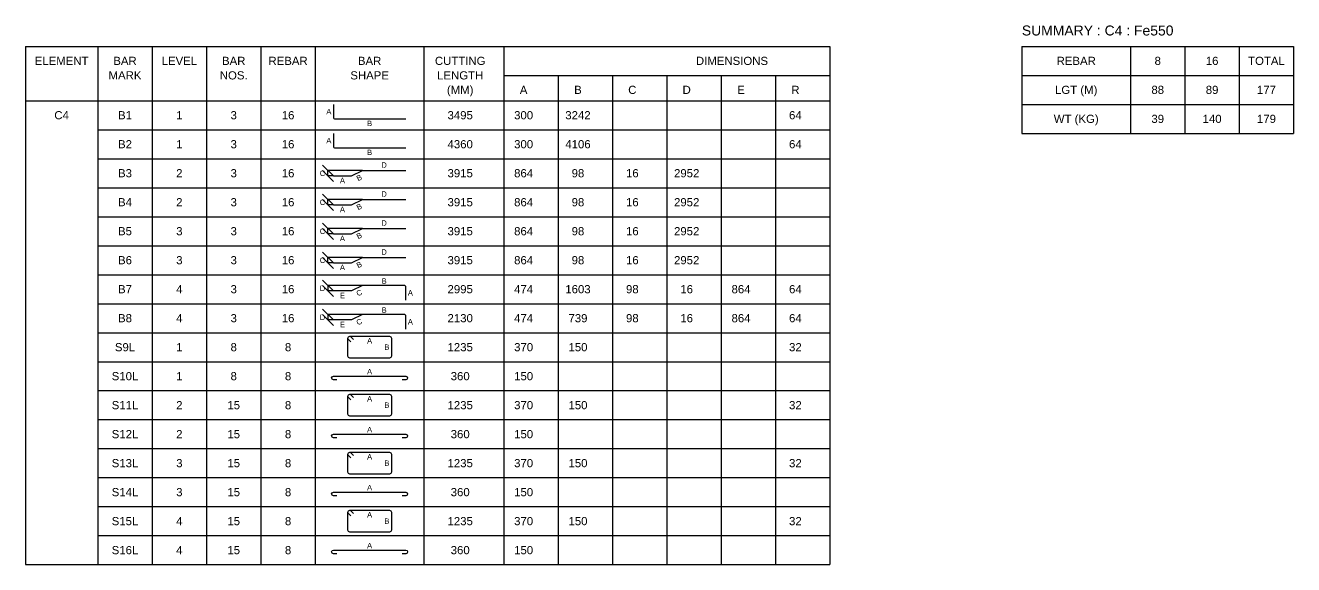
# Model space of a CAD drawing. Header units: inches. Extents: x -14050 to 64750, y -1525 to 593364.
# Drawn here: x 28250 to 63250, y 192904 to 207783 of the extents above; entities that cross this region are included whole.
import ezdxf
from ezdxf.enums import TextEntityAlignment as Align

# ---------------------------------------------------------------- set-up
doc = ezdxf.new("R2010")
doc.units = ezdxf.units.IN
doc.header["$MEASUREMENT"] = 0
for name, color, linetype in [('Dim', 31, 'Continuous'), ('Reinforcement', 130, 'Continuous'), ('Schedule Border', 60, 'Continuous'), ('Schedule Header', 4, 'Continuous'), ('Text', 31, 'Continuous')]:
    doc.layers.add(name, color=color, linetype=linetype)
doc.styles.add('SC-BBS1', font='SansSerif')
doc.styles.get("Standard").update_dxf_attribs({"font": 'txt.shx'})
doc.dimstyles.new('SCBBSDim', dxfattribs={"dimtxt": 225, "dimasz": 0.18, "dimexe": 0, "dimexo": 0, "dimgap": 0, "dimtad": 1, "dimtoh": 1, "dimdec": 0, "dimzin": 0, "dimdsep": 46, "dimtxsty": 'Standard', "dimtsz": 150, "dimcen": 0.09, "dimclrd": 8, "dimclre": 8, "dimclrt": 3, "dimadec": 0, "dimazin": 0, "dimtfac": 1, "dimtdec": 0, "dimtix": 1, "dimtofl": 0, "dimtmove": 0, "dimatfit": 3, "dimfxl": 1, "dimtolj": 1, "dimtzin": 0, "dimarcsym": 0})

# ---------------------------------------------------------------- blocks, each defined once
blk = doc.blocks.new('*D47')
at = {"color": 8, "linetype": 'ByBlock', "lineweight": -2}
for p, q in [((36750, 203629), (36450, 203929)), ((36450, 203779), (36750, 203479)), ((37550, 203779), (36600, 203779)), ((36600, 203629), (36600, 203779)), ((36750, 203629), (36600, 203629))]:
    blk.add_line(p, q, dxfattribs=at)
at = {"layer": 'DEFPOINTS', "color": 31}
for p in [(37550, 203779), (36600, 203629), (36750, 203629)]:
    blk.add_point(p, dxfattribs=at)
blk = doc.blocks.new('*D48')
at = {"color": 8, "linetype": 'ByBlock', "lineweight": -2}
for p, q in [((36750, 202829), (36450, 203129)), ((36450, 202979), (36750, 202679)), ((37550, 202979), (36600, 202979)), ((36600, 202829), (36600, 202979)), ((36750, 202829), (36600, 202829))]:
    blk.add_line(p, q, dxfattribs=at)
at = {"layer": 'DEFPOINTS', "color": 31}
for p in [(36600, 202829), (36750, 202829), (37550, 202979)]:
    blk.add_point(p, dxfattribs=at)
blk = doc.blocks.new('*D49')
at = {"color": 8, "linetype": 'ByBlock', "lineweight": -2}
for p, q in [((36750, 202029), (36450, 202329)), ((36450, 202179), (36750, 201879)), ((37550, 202179), (36600, 202179)), ((36600, 202029), (36600, 202179)), ((36750, 202029), (36600, 202029))]:
    blk.add_line(p, q, dxfattribs=at)
at = {"layer": 'DEFPOINTS', "color": 31}
for p in [(36600, 202029), (36750, 202029), (37550, 202179)]:
    blk.add_point(p, dxfattribs=at)
blk = doc.blocks.new('*D50')
at = {"color": 8, "linetype": 'ByBlock', "lineweight": -2}
for p, q in [((36750, 201229), (36450, 201529)), ((36450, 201379), (36750, 201079)), ((37550, 201379), (36600, 201379)), ((36600, 201229), (36600, 201379)), ((36750, 201229), (36600, 201229))]:
    blk.add_line(p, q, dxfattribs=at)
at = {"layer": 'DEFPOINTS', "color": 31}
for p in [(37550, 201379), (36600, 201229), (36750, 201229)]:
    blk.add_point(p, dxfattribs=at)
blk = doc.blocks.new('*D51')
at = {"color": 8, "linetype": 'ByBlock', "lineweight": -2}
for p, q in [((36750, 200454), (36450, 200754)), ((36450, 200604), (36750, 200304)), ((37550, 200604), (36600, 200604)), ((36600, 200604), (36600, 200454)), ((37250, 200454), (36600, 200454))]:
    blk.add_line(p, q, dxfattribs=at)
at = {"layer": 'DEFPOINTS', "color": 31}
for p in [(36600, 200604), (37550, 200604), (37250, 200454)]:
    blk.add_point(p, dxfattribs=at)
blk = doc.blocks.new('*D52')
at = {"color": 8, "linetype": 'ByBlock', "lineweight": -2}
for p, q in [((36750, 199654), (36450, 199954)), ((36450, 199804), (36750, 199504)), ((37550, 199804), (36600, 199804)), ((36600, 199804), (36600, 199654)), ((37250, 199654), (36600, 199654))]:
    blk.add_line(p, q, dxfattribs=at)
at = {"layer": 'DEFPOINTS', "color": 31}
for p in [(36600, 199804), (37250, 199654), (37550, 199804)]:
    blk.add_point(p, dxfattribs=at)

msp = doc.modelspace()

# ---------------------------------------------------------------- linework, layer by layer
at = {"layer": 'Reinforcement'}
for points in [[(36750, 205604), (36750, 205254, 0.5), (36800, 205204), (38750, 205204)], [(36750, 204804), (36750, 204454, 0.5), (36800, 204404), (38750, 204404)], [(38750, 200204), (38750, 200554, 0.5), (38700, 200604), (37550, 200604), (37250, 200454), (36750, 200454)], [(38750, 199404), (38750, 199754, 0.5), (38700, 199804), (37550, 199804), (37250, 199654), (36750, 199654)], [(37235.4, 199047.9), (37164.6, 199118.6, -0.1989124), (37150, 199154, -0.4142046), (37200, 199204, -0.1989044), (37235.4, 199189.4), (37306.1, 199118.6)], [(36850, 198004), (36750, 198004, -1), (36750, 198104), (38750, 198104, -1), (38750, 198004), (38650, 198004)], [(37235.4, 197447.9), (37164.6, 197518.6, -0.1989124), (37150, 197554, -0.4142046), (37200, 197604, -0.1989044), (37235.4, 197589.4), (37306.1, 197518.6)], [(36850, 196404), (36750, 196404, -1), (36750, 196504), (38750, 196504, -1), (38750, 196404), (38650, 196404)], [(37235.4, 195847.9), (37164.6, 195918.6, -0.1989124), (37150, 195954, -0.4142046), (37200, 196004, -0.1989044), (37235.4, 195989.4), (37306.1, 195918.6)], [(36850, 194804), (36750, 194804, -1), (36750, 194904), (38750, 194904, -1), (38750, 194804), (38650, 194804)], [(37235.4, 194247.9), (37164.6, 194318.6, -0.1989124), (37150, 194354, -0.4142046), (37200, 194404, -0.1989044), (37235.4, 194389.4), (37306.1, 194318.6)], [(36850, 193204), (36750, 193204, -1), (36750, 193304), (38750, 193304, -1), (38750, 193204), (38650, 193204)]]:
    msp.add_lwpolyline(points, format="xyb", dxfattribs=at)
for points in [[(36750, 203629), (37250, 203629), (37550, 203779), (38750, 203779)], [(36750, 202829), (37250, 202829), (37550, 202979), (38750, 202979)], [(36750, 202029), (37250, 202029), (37550, 202179), (38750, 202179)], [(36750, 201229), (37250, 201229), (37550, 201379), (38750, 201379)]]:
    msp.add_lwpolyline(points, dxfattribs=at)
for points in [[(37150, 199154, -0.4142046), (37200, 199204), (38300, 199204, -0.4142046), (38350, 199154), (38350, 198654, -0.4142046), (38300, 198604), (37200, 198604, -0.4142046), (37150, 198654)], [(37150, 197554, -0.4142046), (37200, 197604), (38300, 197604, -0.4142046), (38350, 197554), (38350, 197054, -0.4142046), (38300, 197004), (37200, 197004, -0.4142046), (37150, 197054)], [(37150, 195954, -0.4142046), (37200, 196004), (38300, 196004, -0.4142046), (38350, 195954), (38350, 195454, -0.4142046), (38300, 195404), (37200, 195404, -0.4142046), (37150, 195454)], [(37150, 194354, -0.4142046), (37200, 194404), (38300, 194404, -0.4142046), (38350, 194354), (38350, 193854, -0.4142046), (38300, 193804), (37200, 193804, -0.4142046), (37150, 193854)]]:
    msp.add_lwpolyline(points, format="xyb", close=True, dxfattribs=at)
at = {"layer": 'Schedule Border'}
for p, q in [((28250, 207204), (50450, 207204)), ((28250, 207204), (28250, 192904)), ((30250, 207204), (30250, 192904)), ((31750, 207204), (31750, 192904)), ((33250, 207204), (33250, 192904)), ((34750, 207204), (34750, 192904)), ((36250, 207204), (36250, 192904)), ((39250, 207204), (39250, 192904)), ((41450, 207204), (41450, 192904)), ((50450, 207204), (50450, 192904)), ((55750, 207204), (63250, 207204)), ((55750, 207204), (55750, 204804)), ((58750, 207204), (58750, 204804)), ((60250, 207204), (60250, 204804)), ((61750, 207204), (61750, 204804)), ((63250, 207204), (63250, 204804)), ((41450, 206404), (50450, 206404)), ((42950, 206404), (42950, 192904)), ((44450, 206404), (44450, 192904)), ((45950, 206404), (45950, 192904)), ((47450, 206404), (47450, 192904)), ((48950, 206404), (48950, 192904)), ((55750, 206404), (63250, 206404)), ((28250, 205704), (50450, 205704)), ((55750, 205604), (63250, 205604)), ((30250, 204904), (50450, 204904)), ((55750, 204804), (63250, 204804)), ((30250, 204104), (50450, 204104)), ((30250, 203304), (50450, 203304)), ((30250, 202504), (50450, 202504)), ((30250, 201704), (50450, 201704)), ((30250, 200904), (50450, 200904)), ((30250, 200104), (50450, 200104)), ((30250, 199304), (50450, 199304)), ((30250, 198504), (50450, 198504)), ((30250, 197704), (50450, 197704)), ((30250, 196904), (50450, 196904)), ((30250, 196104), (50450, 196104)), ((30250, 195304), (50450, 195304)), ((30250, 194504), (50450, 194504)), ((30250, 193704), (50450, 193704)), ((28250, 192904), (50450, 192904)), ((30250, 192904), (50450, 192904))]:
    msp.add_line(p, q, dxfattribs=at)

# ---------------------------------------------------------------- texts
at = {"layer": 'Dim', "style": 'SC-BBS1'}
for s, p in [('A', (36625, 205404)), ('B', (37750, 205079)), ('A', (36625, 204604)), ('B', (37750, 204279)), ('C', (36450, 203704)), ('D', (38150, 203929)), ('A', (37000, 203504)), ('D', (38150, 203129)), ('C', (36450, 202904)), ('A', (37000, 202704)), ('D', (38150, 202329)), ('C', (36450, 202104)), ('A', (37000, 201904)), ('D', (38150, 201529)), ('C', (36450, 201304)), ('A', (37000, 201104)), ('D', (36450, 200529)), ('B', (38150, 200729)), ('E', (37000, 200329)), ('A', (38875, 200404)), ('B', (38150, 199929)), ('D', (36450, 199729)), ('E', (37000, 199529)), ('A', (38875, 199604)), ('A', (37750, 199079)), ('B', (38225, 198904)), ('A', (37750, 198229)), ('A', (37750, 197479)), ('B', (38225, 197304)), ('A', (37750, 196629)), ('A', (37750, 195879)), ('B', (38225, 195704)), ('A', (37750, 195029)), ('A', (37750, 194279)), ('B', (38225, 194104)), ('A', (37750, 193429))]:
    msp.add_text(s, height=150, dxfattribs=at).set_placement(p, align=Align.MIDDLE_CENTER)
for s, p in [('B', (37462.5, 203579)), ('B', (37462.5, 202779)), ('B', (37462.5, 201979)), ('B', (37462.5, 201179)), ('C', (37462.5, 200404)), ('C', (37462.5, 199604))]:
    msp.add_text(s, height=150, rotation=26.56505, dxfattribs=at).set_placement(p, align=Align.MIDDLE_CENTER)
at = {"layer": 'Schedule Header', "style": 'SC-BBS1'}
msp.add_text('SUMMARY : C4 : Fe550', height=275, dxfattribs=at).set_placement((55750, 207504))
for s, p in [('ELEMENT', (29250, 206804)), ('BAR', (31000, 206804)), ('LEVEL', (32500, 206804)), ('BAR', (34000, 206804)), ('REBAR', (35500, 206804)), ('BAR', (37750, 206804)), ('CUTTING', (40250, 206804)), ('DIMENSIONS', (47750, 206804)), ('REBAR', (57250, 206804)), ('8', (59500, 206804)), ('16', (61000, 206804)), ('TOTAL', (62500, 206804)), ('MARK', (31000, 206404)), ('NOS.', (34000, 206404)), ('SHAPE', (37750, 206404)), ('LENGTH', (40250, 206404)), ('(MM)', (40250, 206004)), ('A', (42000, 206004)), ('B', (43500, 206004)), ('C', (45000, 206004)), ('D', (46500, 206004)), ('E', (48000, 206004)), ('R', (49500, 206004)), ('LGT (M)', (57250, 206004)), ('WT (KG)', (57250, 205204))]:
    msp.add_text(s, height=225, dxfattribs=at).set_placement(p, align=Align.MIDDLE_CENTER)
at = {"layer": 'Text', "style": 'SC-BBS1'}
for s, p in [('88', (59500, 206004)), ('89', (61000, 206004)), ('177', (62500, 206004)), ('C4', (29250, 205304)), ('B1', (31000, 205304)), ('1', (32500, 205304)), ('3', (34000, 205304)), ('16', (35500, 205304)), ('3495', (40250, 205304)), ('300', (42000, 205304)), ('3242', (43500, 205304)), ('64', (49500, 205304)), ('39', (59500, 205204)), ('140', (61000, 205204)), ('179', (62500, 205204)), ('B2', (31000, 204504)), ('1', (32500, 204504)), ('3', (34000, 204504)), ('16', (35500, 204504)), ('4360', (40250, 204504)), ('300', (42000, 204504)), ('4106', (43500, 204504)), ('64', (49500, 204504)), ('B3', (31000, 203704)), ('2', (32500, 203704)), ('3', (34000, 203704)), ('16', (35500, 203704)), ('3915', (40250, 203704)), ('864', (42000, 203704)), ('98', (43500, 203704)), ('16', (45000, 203704)), ('2952', (46500, 203704)), ('B4', (31000, 202904)), ('2', (32500, 202904)), ('3', (34000, 202904)), ('16', (35500, 202904)), ('3915', (40250, 202904)), ('864', (42000, 202904)), ('98', (43500, 202904)), ('16', (45000, 202904)), ('2952', (46500, 202904)), ('B5', (31000, 202104)), ('3', (32500, 202104)), ('3', (34000, 202104)), ('16', (35500, 202104)), ('3915', (40250, 202104)), ('864', (42000, 202104)), ('98', (43500, 202104)), ('16', (45000, 202104)), ('2952', (46500, 202104)), ('B6', (31000, 201304)), ('3', (32500, 201304)), ('3', (34000, 201304)), ('16', (35500, 201304)), ('3915', (40250, 201304)), ('864', (42000, 201304)), ('98', (43500, 201304)), ('16', (45000, 201304)), ('2952', (46500, 201304)), ('B7', (31000, 200504)), ('4', (32500, 200504)), ('3', (34000, 200504)), ('16', (35500, 200504)), ('2995', (40250, 200504)), ('474', (42000, 200504)), ('1603', (43500, 200504)), ('98', (45000, 200504)), ('16', (46500, 200504)), ('864', (48000, 200504)), ('64', (49500, 200504)), ('B8', (31000, 199704)), ('4', (32500, 199704)), ('3', (34000, 199704)), ('16', (35500, 199704)), ('2130', (40250, 199704)), ('474', (42000, 199704)), ('739', (43500, 199704)), ('98', (45000, 199704)), ('16', (46500, 199704)), ('864', (48000, 199704)), ('64', (49500, 199704)), ('S9L', (31000, 198904)), ('1', (32500, 198904)), ('8', (34000, 198904)), ('8', (35500, 198904)), ('1235', (40250, 198904)), ('370', (42000, 198904)), ('150', (43500, 198904)), ('32', (49500, 198904)), ('S10L', (31000, 198104)), ('1', (32500, 198104)), ('8', (34000, 198104)), ('8', (35500, 198104)), ('360', (40250, 198104)), ('150', (42000, 198104)), ('S11L', (31000, 197304)), ('2', (32500, 197304)), ('15', (34000, 197304)), ('8', (35500, 197304)), ('1235', (40250, 197304)), ('370', (42000, 197304)), ('150', (43500, 197304)), ('32', (49500, 197304)), ('S12L', (31000, 196504)), ('2', (32500, 196504)), ('15', (34000, 196504)), ('8', (35500, 196504)), ('360', (40250, 196504)), ('150', (42000, 196504)), ('S13L', (31000, 195704)), ('3', (32500, 195704)), ('15', (34000, 195704)), ('8', (35500, 195704)), ('1235', (40250, 195704)), ('370', (42000, 195704)), ('150', (43500, 195704)), ('32', (49500, 195704)), ('S14L', (31000, 194904)), ('3', (32500, 194904)), ('15', (34000, 194904)), ('8', (35500, 194904)), ('360', (40250, 194904)), ('150', (42000, 194904)), ('S15L', (31000, 194104)), ('4', (32500, 194104)), ('15', (34000, 194104)), ('8', (35500, 194104)), ('1235', (40250, 194104)), ('370', (42000, 194104)), ('150', (43500, 194104)), ('32', (49500, 194104)), ('S16L', (31000, 193304)), ('4', (32500, 193304)), ('15', (34000, 193304)), ('8', (35500, 193304)), ('360', (40250, 193304)), ('150', (42000, 193304))]:
    msp.add_text(s, height=225, dxfattribs=at).set_placement(p, align=Align.MIDDLE_CENTER)

# ---------------------------------------------------------------- dimensions: what is measured, and where the dimension line sits
at = {"layer": 'Dim'}
for base, p1, p2, picture, middle in [((36600, 203779), (36750, 203629), (37550, 203779), '*D47', (36600, 203704)), ((36600, 202979), (36750, 202829), (37550, 202979), '*D48', (36600, 202904)), ((36600, 202179), (36750, 202029), (37550, 202179), '*D49', (36600, 202104)), ((36600, 201379), (36750, 201229), (37550, 201379), '*D50', (36600, 201304)), ((36600, 200454), (37550, 200604), (37250, 200454), '*D51', (36600, 200529)), ((36600, 199654), (37550, 199804), (37250, 199654), '*D52', (36600, 199729))]:
    dim = msp.add_linear_dim(base=base, p1=p1, p2=p2, angle=90, text=' ', dimstyle='SCBBSDim', dxfattribs=at)
    dim.commit()
    dim.dimension.update_dxf_attribs({"geometry": picture, "text_midpoint": middle})

doc.saveas('drawing.dxf')
